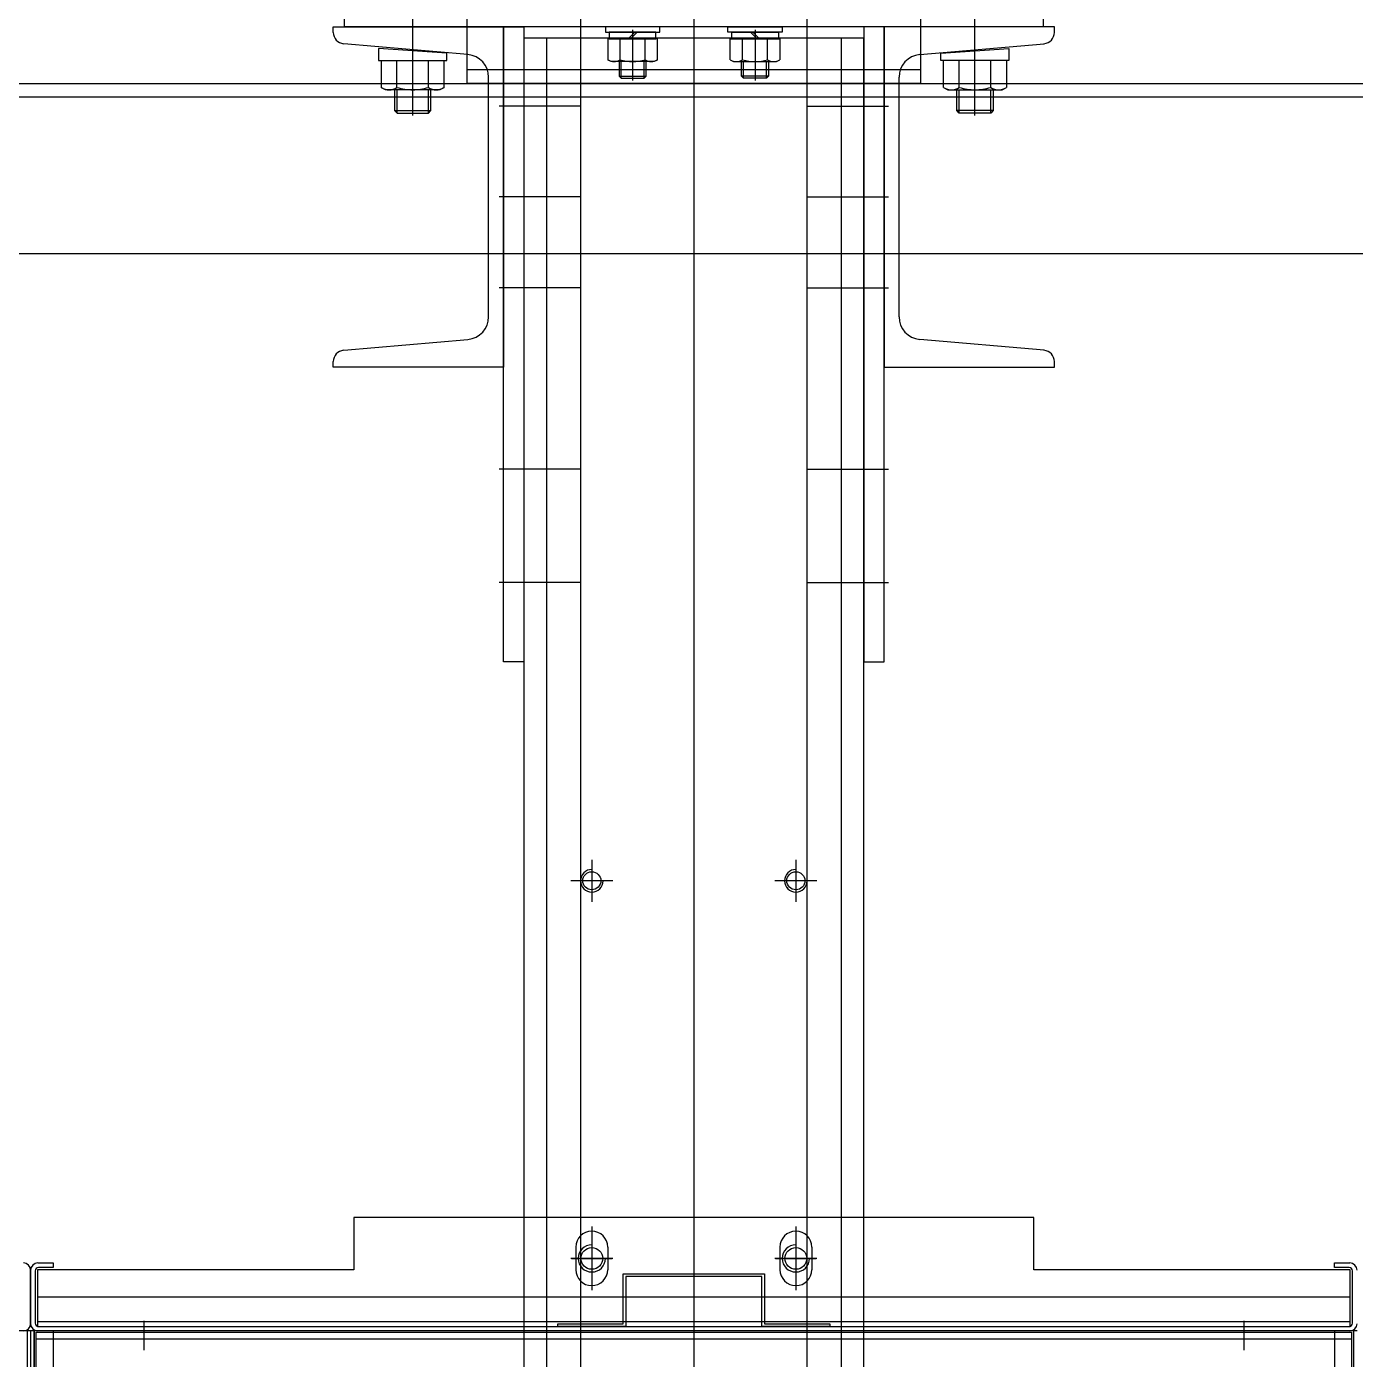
# Model space of a CAD drawing. Header units: millimetres. Extents: x 0 to 356400, y 0 to 68257.
# Drawn here: x 335245 to 335831, y 33001 to 33589 of the extents above; entities that cross this region are included whole.
import ezdxf

# ---------------------------------------------------------------- set-up
doc = ezdxf.new("R2010")
doc.units = ezdxf.units.MM
doc.header["$LTSCALE"] = 75
doc.layers.add('8', color=8, linetype='Continuous')
doc.styles.get("Standard").update_dxf_attribs({"font": 'arial.ttf'})

# ---------------------------------------------------------------- blocks, each defined once
blk = doc.blocks.new('G$CFADF2E56')
at = {"layer": '8'}
for p, q in [((1167.83, 24550, 0), (1167.83, 650, 0)), ((1117.83, 20450, 0), (1117.83, 0, 0)), ((1217.83, 0, 0), (1217.83, 20450, 0)), ((1067.83, 3775), (1067.83, 3850)), ((1267.83, 3850), (1267.83, 3775)), ((1043.83, 3761, 0), (1043.83, 3834.62, 0)), ((1291.83, 3761, 0), (1291.83, 3834.62, 0)), ((1013.83, 3800, 0), (1013.83, 3812, 0)), ((1321.83, 3812, 0), (1321.83, 3800, 0)), ((1008.83, 3797.58, 0), (1008.83, 3800, 0)), ((1008.83, 3800, 0), (1083.83, 3800, 0)), ((1321.83, 3800, 0), (1013.83, 3800, 0)), ((1083.83, 3800, 0), (1083.83, 3650, 0)), ((1083.83, 3800, 0), (1092.83, 3800, 0)), ((1083.83, 3520, 0), (1083.83, 3800, 0)), ((1092.83, 3800, 0), (1092.83, 3520, 0)), ((1152.83, 3800, 0), (1128.83, 3800, 0)), ((1128.83, 3800, 0), (1128.83, 3797.7, 0)), ((1152.83, 3800, 0), (1128.83, 3800, 0)), ((1128.83, 3800, 0), (1128.83, 3797.7, 0)), ((1128.83, 3797.7, 0), (1152.83, 3797.7, 0)), ((1128.83, 3797.7, 0), (1152.83, 3797.7, 0)), ((1151.13, 3797.7, 0), (1130.53, 3797.7, 0)), ((1130.53, 3797.7, 0), (1130.53, 3794.7, 0)), ((1130.53, 3797.7, 0), (1130.53, 3794.7, 0)), ((1151.13, 3797.7, 0), (1130.53, 3797.7, 0)), ((1138.83, 3794.7, 0), (1141.83, 3797.7, 0)), ((1138.83, 3794.7, 0), (1141.83, 3797.7, 0)), ((1139.83, 3794.7, 0), (1142.83, 3797.7, 0)), ((1139.83, 3794.7, 0), (1142.83, 3797.7, 0)), ((1140.83, 3798.7, 0), (1140.83, 3793.7, 0)), ((1140.83, 3798.7, 0), (1140.83, 3793.7, 0)), ((1151.13, 3794.7, 0), (1151.13, 3797.7, 0)), ((1151.13, 3794.7, 0), (1151.13, 3797.7, 0)), ((1152.83, 3797.7, 0), (1152.83, 3800, 0)), ((1152.83, 3797.7, 0), (1152.83, 3800, 0)), ((1167.83, 3800, 0), (1167.83, 675, 0)), ((1182.83, 3800, 0), (1206.83, 3800, 0)), ((1182.83, 3797.7, 0), (1182.83, 3800, 0)), ((1182.83, 3800, 0), (1206.83, 3800, 0)), ((1182.83, 3797.7, 0), (1182.83, 3800, 0)), ((1206.83, 3797.7, 0), (1182.83, 3797.7, 0)), ((1206.83, 3797.7, 0), (1182.83, 3797.7, 0)), ((1184.53, 3794.7, 0), (1184.53, 3797.7, 0)), ((1184.53, 3797.7, 0), (1205.13, 3797.7, 0)), ((1184.53, 3797.7, 0), (1205.13, 3797.7, 0)), ((1184.53, 3794.7, 0), (1184.53, 3797.7, 0)), ((1195.83, 3794.7, 0), (1192.83, 3797.7, 0)), ((1195.83, 3794.7, 0), (1192.83, 3797.7, 0)), ((1196.83, 3794.7, 0), (1193.83, 3797.7, 0)), ((1196.83, 3794.7, 0), (1193.83, 3797.7, 0)), ((1194.83, 3798.7, 0), (1194.83, 3793.7, 0)), ((1194.83, 3798.7, 0), (1194.83, 3793.7, 0)), ((1205.13, 3797.7, 0), (1205.13, 3794.7, 0)), ((1205.13, 3797.7, 0), (1205.13, 3794.7, 0)), ((1206.83, 3800, 0), (1206.83, 3797.7, 0)), ((1206.83, 3800, 0), (1206.83, 3797.7, 0)), ((1242.83, 3800, 0), (1242.83, 3520, 0)), ((1251.83, 3800, 0), (1242.83, 3800, 0)), ((1251.83, 3800, 0), (1251.83, 3650, 0)), ((1326.83, 3800, 0), (1251.83, 3800, 0)), ((1251.83, 3520, 0), (1251.83, 3800, 0)), ((1326.83, 3797.58, 0), (1326.83, 3800, 0)), ((1068.21, 3787.8, 0), (1013.4, 3792.6, 0)), ((1058.83, 3788.45, 0), (1028.83, 3790.46, 0)), ((1028.83, 3790.46, 0), (1028.83, 3785.25, 0)), ((1242.83, 3795, 0), (1092.83, 3795, 0)), ((1092.83, 3795, 0), (1092.83, 680, 0)), ((1102.83, 3795, 0), (1102.83, 680, 0)), ((1151.8, 3794.7, 0), (1129.86, 3794.7, 0)), ((1129.86, 3794.7, 0), (1129.86, 3785.55, 0)), ((1129.86, 3794.7, 0), (1129.86, 3785.55, 0)), ((1151.8, 3794.7, 0), (1129.86, 3794.7, 0)), ((1130.53, 3794.7, 0), (1151.13, 3794.7, 0)), ((1130.53, 3794.7, 0), (1151.13, 3794.7, 0)), ((1135.35, 3785.55, 0), (1135.35, 3794.7, 0)), ((1135.35, 3785.55, 0), (1135.35, 3794.7, 0)), ((1140.83, 3795.7, 0), (1140.83, 3783.7, 0)), ((1140.83, 3795.7, 0), (1140.83, 3783.7, 0)), ((1146.32, 3785.55, 0), (1146.32, 3794.7, 0)), ((1146.32, 3785.55, 0), (1146.32, 3794.7, 0)), ((1151.8, 3785.55, 0), (1151.8, 3794.7, 0)), ((1151.8, 3785.55, 0), (1151.8, 3794.7, 0)), ((1183.86, 3794.7, 0), (1205.8, 3794.7, 0)), ((1183.86, 3794.7, 0), (1205.8, 3794.7, 0)), ((1183.86, 3785.55, 0), (1183.86, 3794.7, 0)), ((1183.86, 3785.55, 0), (1183.86, 3794.7, 0)), ((1205.13, 3794.7, 0), (1184.53, 3794.7, 0)), ((1205.13, 3794.7, 0), (1184.53, 3794.7, 0)), ((1189.35, 3785.55, 0), (1189.35, 3794.7, 0)), ((1189.35, 3785.55, 0), (1189.35, 3794.7, 0)), ((1194.83, 3795.7, 0), (1194.83, 3783.7, 0)), ((1194.83, 3795.7, 0), (1194.83, 3783.7, 0)), ((1200.32, 3785.55, 0), (1200.32, 3794.7, 0)), ((1200.32, 3785.55, 0), (1200.32, 3794.7, 0)), ((1205.8, 3794.7, 0), (1205.8, 3785.55, 0)), ((1205.8, 3794.7, 0), (1205.8, 3785.55, 0)), ((1232.83, 3795, 0), (1232.83, 680, 0)), ((1242.83, 680, 0), (1242.83, 3795, 0)), ((1267.46, 3787.8, 0), (1322.27, 3792.6, 0)), ((1276.83, 3788.45, 0), (1306.83, 3790.46, 0)), ((1306.83, 3790.46, 0), (1306.83, 3785.25, 0)), ((1028.83, 3785.25, 0), (1058.83, 3785.25, 0)), ((1029.98, 3785.25, 0), (1029.98, 3773.32, 0)), ((1036.91, 3773.32, 0), (1036.91, 3785.25, 0)), ((1050.76, 3773.32, 0), (1050.76, 3785.25, 0)), ((1057.69, 3773.32, 0), (1057.69, 3785.25, 0)), ((1058.83, 3785.25, 0), (1058.83, 3788.45, 0)), ((1131.33, 3784.7, 0), (1129.86, 3785.55, 0)), ((1131.33, 3784.7, 0), (1129.86, 3785.55, 0)), ((1150.33, 3784.7, 0), (1131.33, 3784.7, 0)), ((1150.33, 3784.7, 0), (1131.33, 3784.7, 0)), ((1134.83, 3784.7, 0), (1134.83, 3778.34, 0)), ((1134.83, 3784.7, 0), (1134.83, 3778.34, 0)), ((1135.78, 3777.4, 0), (1135.78, 3784.7, 0)), ((1135.78, 3777.4, 0), (1135.78, 3784.7, 0)), ((1140.83, 3784.7, 0), (1140.83, 3776.4, 0)), ((1140.83, 3784.7, 0), (1140.83, 3776.4, 0)), ((1145.89, 3777.4, 0), (1145.89, 3784.7, 0)), ((1145.89, 3777.4, 0), (1145.89, 3784.7, 0)), ((1146.83, 3778.34, 0), (1146.83, 3784.7, 0)), ((1146.83, 3778.34, 0), (1146.83, 3784.7, 0)), ((1151.8, 3785.55, 0), (1150.33, 3784.7, 0)), ((1151.8, 3785.55, 0), (1150.33, 3784.7, 0)), ((1183.86, 3785.55, 0), (1185.33, 3784.7, 0)), ((1183.86, 3785.55, 0), (1185.33, 3784.7, 0)), ((1185.33, 3784.7, 0), (1204.33, 3784.7, 0)), ((1185.33, 3784.7, 0), (1204.33, 3784.7, 0)), ((1188.83, 3778.34, 0), (1188.83, 3784.7, 0)), ((1188.83, 3778.34, 0), (1188.83, 3784.7, 0)), ((1189.78, 3777.4, 0), (1189.78, 3784.7, 0)), ((1189.78, 3777.4, 0), (1189.78, 3784.7, 0)), ((1194.83, 3784.7, 0), (1194.83, 3776.4, 0)), ((1194.83, 3784.7, 0), (1194.83, 3776.4, 0)), ((1199.89, 3777.4, 0), (1199.89, 3784.7, 0)), ((1199.89, 3777.4, 0), (1199.89, 3784.7, 0)), ((1200.83, 3784.7, 0), (1200.83, 3778.34, 0)), ((1200.83, 3784.7, 0), (1200.83, 3778.34, 0)), ((1204.33, 3784.7, 0), (1205.8, 3785.55, 0)), ((1204.33, 3784.7, 0), (1205.8, 3785.55, 0)), ((1276.83, 3785.25, 0), (1276.83, 3788.45, 0)), ((1306.83, 3785.25, 0), (1276.83, 3785.25, 0)), ((1277.98, 3773.32, 0), (1277.98, 3785.25, 0)), ((1284.91, 3773.32, 0), (1284.91, 3785.25, 0)), ((1298.76, 3773.32, 0), (1298.76, 3785.25, 0)), ((1305.69, 3785.25, 0), (1305.69, 3773.32, 0)), ((1267.83, 3781), (1067.83, 3781)), ((507.83, 3775), (1827.83, 3775)), ((1031.83, 3772.25, 0), (1029.98, 3773.32, 0)), ((1057.69, 3773.32, 0), (1055.83, 3772.25, 0)), ((1267.83, 3775), (1067.83, 3775)), ((1077.33, 3672.16, 0), (1077.33, 3777.84, 0)), ((1134.83, 3778.34, 0), (1146.83, 3778.34, 0)), ((1134.83, 3778.34, 0), (1135.78, 3777.4, 0)), ((1134.83, 3778.34, 0), (1146.83, 3778.34, 0)), ((1134.83, 3778.34, 0), (1135.78, 3777.4, 0)), ((1135.78, 3777.4, 0), (1145.89, 3777.4, 0)), ((1135.78, 3777.4, 0), (1145.89, 3777.4, 0)), ((1145.89, 3777.4, 0), (1146.83, 3778.34, 0)), ((1145.89, 3777.4, 0), (1146.83, 3778.34, 0)), ((1189.78, 3777.4, 0), (1188.83, 3778.34, 0)), ((1189.78, 3777.4, 0), (1188.83, 3778.34, 0)), ((1200.83, 3778.34, 0), (1188.83, 3778.34, 0)), ((1200.83, 3778.34, 0), (1188.83, 3778.34, 0)), ((1199.89, 3777.4, 0), (1189.78, 3777.4, 0)), ((1199.89, 3777.4, 0), (1189.78, 3777.4, 0)), ((1200.83, 3778.34, 0), (1199.89, 3777.4, 0)), ((1200.83, 3778.34, 0), (1199.89, 3777.4, 0)), ((1258.33, 3672.16, 0), (1258.33, 3777.84, 0)), ((1277.98, 3773.32, 0), (1279.83, 3772.25, 0)), ((1303.83, 3772.25, 0), (1305.69, 3773.32, 0)), ((1827.83, 3769), (507.83, 3769)), ((1055.83, 3772.25, 0), (1031.83, 3772.25, 0)), ((1035.83, 3772.25, 0), (1035.83, 3763.08, 0)), ((1036.92, 3762, 0), (1036.92, 3772.25, 0)), ((1050.75, 3762, 0), (1050.75, 3772.25, 0)), ((1051.83, 3763.08, 0), (1051.83, 3772.25, 0)), ((1279.83, 3772.25, 0), (1303.83, 3772.25, 0)), ((1283.83, 3763.08, 0), (1283.83, 3772.25, 0)), ((1284.92, 3762, 0), (1284.92, 3772.25, 0)), ((1298.75, 3762, 0), (1298.75, 3772.25, 0)), ((1299.83, 3772.25, 0), (1299.83, 3763.08, 0)), ((1035.83, 3763.08, 0), (1051.83, 3763.08, 0)), ((1035.83, 3763.08, 0), (1036.92, 3762, 0)), ((1036.92, 3762, 0), (1050.75, 3762, 0)), ((1050.75, 3762, 0), (1051.83, 3763.08, 0)), ((1117.84, 3765, 0), (1081.97, 3765, 0)), ((1217.83, 3765, 0), (1253.69, 3765, 0)), ((1299.83, 3763.08, 0), (1283.83, 3763.08, 0)), ((1284.92, 3762, 0), (1283.83, 3763.08, 0)), ((1298.75, 3762, 0), (1284.92, 3762, 0)), ((1299.83, 3763.08, 0), (1298.75, 3762, 0)), ((1117.84, 3725, 0), (1081.97, 3725, 0)), ((1217.83, 3725, 0), (1253.69, 3725, 0)), ((1827.83, 3700), (507.83, 3700)), ((1117.84, 3685, 0), (1081.97, 3685, 0)), ((1217.83, 3685, 0), (1253.69, 3685, 0)), ((1013.4, 3657.4, 0), (1068.21, 3662.2, 0)), ((1322.27, 3657.4, 0), (1267.46, 3662.2, 0)), ((1008.83, 3650, 0), (1008.83, 3652.42, 0)), ((1083.83, 3650, 0), (1008.83, 3650, 0)), ((1251.83, 3650, 0), (1326.83, 3650, 0)), ((1326.83, 3650, 0), (1326.83, 3652.42, 0)), ((1117.84, 3605, 0), (1081.97, 3605, 0)), ((1217.83, 3605, 0), (1253.69, 3605, 0)), ((1117.84, 3555, 0), (1081.97, 3555, 0)), ((1217.83, 3555, 0), (1253.69, 3555, 0)), ((1092.83, 3520, 0), (1083.83, 3520, 0)), ((1242.83, 3520, 0), (1251.83, 3520, 0)), ((1122.83, 3432.76, 0), (1122.83, 3414.24, 0)), ((1212.83, 3432.76, 0), (1212.83, 3414.24, 0)), ((1132.1, 3423.5, 0), (1113.57, 3423.5, 0)), ((1222.1, 3423.5, 0), (1203.57, 3423.5, 0)), ((1317.83, 3275, 0), (1017.83, 3275, 0)), ((1317.83, 3275, 0), (1017.83, 3275, 0)), ((1017.83, 3275, 0), (1017.83, 3252, 0)), ((1317.83, 3252, 0), (1317.83, 3275, 0)), ((1122.83, 3271, 0), (1122.83, 3243, 0)), ((1212.83, 3271, 0), (1212.83, 3243, 0)), ((1115.83, 3262, 0), (1115.83, 3252, 0)), ((1122.83, 3266.26, 0), (1122.83, 3247.74, 0)), ((1129.83, 3262, 0), (1129.83, 3252, 0)), ((1205.83, 3262, 0), (1205.83, 3252, 0)), ((1212.83, 3266.26, 0), (1212.83, 3247.74, 0)), ((1219.83, 3262, 0), (1219.83, 3252, 0)), ((1132.1, 3257, 0), (1113.57, 3257, 0)), ((1113.83, 3257, 0), (1131.83, 3257, 0)), ((1167.83, 3255.67, 0), (1167.83, 3227, 0)), ((1222.1, 3257, 0), (1203.57, 3257, 0)), ((1203.83, 3257, 0), (1221.83, 3257, 0)), ((875.33, 3251.8, 0), (875.33, 3228.2, 0)), ((875.33, 3228.2, 0), (875.33, 3251.8, 0)), ((877.33, 3251.5, 0), (877.33, 3228.5, 0)), ((1017.83, 3252, 0), (878.33, 3252, 0)), ((878.33, 3252, 0), (878.33, 3227, 0)), ((878.53, 3255, 0), (885.33, 3255, 0)), ((885.33, 3253, 0), (878.83, 3253, 0)), ((885.33, 3255, 0), (885.33, 3253, 0)), ((1136.63, 3250.2, 0), (1199.03, 3250.2, 0)), ((1136.63, 3228.2, 0), (1136.63, 3250.2, 0)), ((1167.83, 3255, 0), (1167.83, 3230.34, 0)), ((1199.03, 3250.2, 0), (1199.03, 3228.2, 0)), ((1457.33, 3252, 0), (1317.83, 3252, 0)), ((1450.33, 3255, 0), (1457.13, 3255, 0)), ((1450.33, 3253, 0), (1450.33, 3255, 0)), ((1456.83, 3253, 0), (1450.33, 3253, 0)), ((1457.33, 3227, 0), (1457.33, 3252, 0)), ((1458.33, 3228.5, 0), (1458.33, 3251.5, 0)), ((1137.83, 3249, 0), (1137.83, 3227, 0)), ((1197.83, 3249, 0), (1137.83, 3249, 0)), ((1197.83, 3227, 0), (1197.83, 3249, 0)), ((878.33, 3240, 0), (1457.33, 3240, 0)), ((1457.33, 3229, 0), (878.33, 3229, 0)), ((878.33, 3227, 0), (1457.33, 3227, 0)), ((878.83, 3227, 0), (1456.83, 3227, 0)), ((925.33, 3229.5, 0), (925.33, 3216.5, 0)), ((1107.83, 3228.2, 0), (1136.63, 3228.2, 0)), ((1107.83, 3227, 0), (1107.83, 3228.2, 0)), ((1137.83, 3227, 0), (1107.83, 3227, 0)), ((1167.83, 3229.5, 0), (1167.83, 3216.5, 0)), ((1227.83, 3227, 0), (1197.83, 3227, 0)), ((1199.03, 3228.2, 0), (1227.83, 3228.2, 0)), ((1227.83, 3228.2, 0), (1227.83, 3227, 0)), ((1410.33, 3229.5, 0), (1410.33, 3216.5, 0)), ((875.33, 3225, 0), (290.33, 3225, 0)), ((873.83, 3225, 0), (873.83, 925, 0)), ((875.33, 3225, 0), (875.33, 925, 0)), ((1460.33, 3225, 0), (875.33, 3225, 0)), ((875.33, 3225, 0), (875.33, 925, 0)), ((876.83, 3225, 0), (876.83, 925, 0)), ((876.83, 925, 0), (876.83, 3225, 0)), ((877.83, 3194.5, 0), (877.83, 3224.5, 0)), ((877.83, 3224.5, 0), (1457.83, 3224.5, 0)), ((877.83, 3221.5, 0), (1457.83, 3221.5, 0)), ((1457.13, 3225, 0), (878.53, 3225, 0)), ((885.33, 3225, 0), (885.33, 925, 0)), ((1167.83, 3225, 0), (1167.83, 925, 0)), ((1450.33, 3225, 0), (1450.33, 925, 0)), ((1457.83, 3224.5, 0), (1457.83, 3194.5, 0)), ((1458.83, 3225, 0), (1458.83, 925, 0))]:
    blk.add_line(p, q, dxfattribs=at)
for centre, radius in [((1122.83, 3423.5, 0), 4), ((1212.83, 3423.5, 0), 4), ((1122.83, 3257, 0), 4.8), ((1212.83, 3257, 0), 4.8)]:
    blk.add_circle(centre, radius, dxfattribs=at)
for centre, radius, start, end in [((1013.83, 3797.58, 0), 5, 179.99947, 264.99745), ((1321.83, 3797.58, 0), 5, 275.00255, 0.00053), ((1067.33, 3777.84, 0), 10, 359.99947, 84.99745), ((1132.61, 3789.55, 0), 4.85, 235.59101, 304.40899), ((1132.61, 3789.55, 0), 4.85, 235.59101, 304.40899), ((1140.97, 3803.7, 0), 19, 252.8014, 269.59981), ((1140.97, 3803.7, 0), 19, 252.8014, 269.59981), ((1140.7, 3803.7, 0), 19, 270.40019, 287.1986), ((1140.7, 3803.7, 0), 19, 270.40019, 287.1986), ((1149.06, 3789.55, 0), 4.85, 235.59101, 304.40899), ((1149.06, 3789.55, 0), 4.85, 235.59101, 304.40899), ((1186.61, 3789.55, 0), 4.85, 235.59101, 304.40899), ((1186.61, 3789.55, 0), 4.85, 235.59101, 304.40899), ((1194.97, 3803.7, 0), 19, 252.8014, 269.59981), ((1194.97, 3803.7, 0), 19, 252.8014, 269.59981), ((1194.7, 3803.7, 0), 19, 270.40019, 287.1986), ((1194.7, 3803.7, 0), 19, 270.40019, 287.1986), ((1203.06, 3789.55, 0), 4.85, 235.59101, 304.40899), ((1203.06, 3789.55, 0), 4.85, 235.59101, 304.40899), ((1268.33, 3777.84, 0), 10, 95.00255, 180.00053), ((1033.44, 3778.38, 0), 6.13, 235.59101, 304.40899), ((1044, 3796.25, 0), 24, 252.8014, 269.59981), ((1043.67, 3796.25, 0), 24, 270.40019, 287.1986), ((1054.23, 3778.38, 0), 6.13, 235.59101, 304.40899), ((1281.44, 3778.38, 0), 6.13, 235.59101, 304.40899), ((1292, 3796.25, 0), 24, 252.8014, 269.59981), ((1291.67, 3796.25, 0), 24, 270.40019, 287.1986), ((1302.23, 3778.38, 0), 6.13, 235.59101, 304.40899), ((1067.33, 3672.16, 0), 10, 275.00255, 0.00053), ((1268.33, 3672.16, 0), 10, 179.99947, 264.99745), ((1013.83, 3652.42, 0), 5, 95.00255, 180.00053), ((1321.83, 3652.42, 0), 5, 359.99947, 84.99745), ((1122.83, 3423.5, 0), 5, 90, 0), ((1212.83, 3423.5, 0), 5, 90, 0), ((1122.83, 3262, 0), 7, 0, 180), ((1212.83, 3262, 0), 7, 0, 180), ((1122.83, 3257, 0), 6, 90, 0), ((1212.83, 3257, 0), 6, 90, 0), ((872.13, 3251.8, 0), 3.2, 0, 90), ((878.53, 3251.8, 0), 3.2, 90, 180), ((878.83, 3251.5, 0), 1.5, 90, 180), ((1122.83, 3252, 0), 7, 180, 0), ((1212.83, 3252, 0), 7, 180, 0), ((1456.83, 3251.5, 0), 1.5, 0, 90), ((1457.13, 3251.8, 0), 3.2, 0, 90), ((872.13, 3228.2, 0), 3.2, 270, 0), ((878.53, 3228.2, 0), 3.2, 180, 270), ((878.83, 3228.5, 0), 1.5, 180, 270), ((1456.83, 3228.5, 0), 1.5, 270, 0), ((1457.13, 3228.2, 0), 3.2, 270, 0)]:
    blk.add_arc(centre, radius, start, end, dxfattribs=at)
at = {"layer": '8', "text_generation_flag": 4, "flags": 1}
for tag, p, rotation in [('MATERIAL', (1084.5, 20321), 180), ('WEIGHT', (1084.5, 20320), 180), ('ENAME', (1084.5, 20323), 180), ('NAME', (1084.5, 20324), 180), ('SPEC', (1084.5, 20322), 180), ('REMARK', (1084.5, 20317), 180), ('MAKER', (1084.5, 20318), 180), ('USER1', (1084.5, 20316), 180), ('USER2', (1084.5, 20315), 180), ('USER3', (1084.5, 20314), 180), ('PRICE', (1084.5, 20319), 180), ('USER4', (1084.5, 20313), 180), ('USER5', (1084.5, 20312), 180), ('QTY', (1084.5, 20311), 180), ('NAME', (525.5, 20272), 270), ('ENAME', (526.5, 20272), 270), ('SPEC', (527.5, 20272), 270), ('MATERIAL', (528.5, 20272), 270), ('WEIGHT', (529.5, 20272), 270), ('PRICE', (530.5, 20272), 270), ('MAKER', (531.5, 20272), 270), ('REMARK', (532.5, 20272), 270), ('USER1', (533.5, 20272), 270), ('USER2', (534.5, 20272), 270), ('USER3', (535.5, 20272), 270), ('USER4', (536.5, 20272), 270), ('USER5', (537.5, 20272), 270), ('QTY', (538.5, 20272), 270), ('MATERIAL', (504.83, 20246), 180), ('WEIGHT', (504.83, 20245), 180), ('ENAME', (504.83, 20248), 180), ('PRICE', (504.83, 20244), 180), ('NAME', (504.83, 20249), 180), ('SPEC', (504.83, 20247), 180), ('REMARK', (504.83, 20242), 180), ('MAKER', (504.83, 20243), 180), ('USER4', (504.83, 20238), 180), ('USER1', (504.83, 20241), 180), ('USER2', (504.83, 20240), 180), ('USER3', (504.83, 20239), 180), ('USER5', (504.83, 20237), 180), ('QTY', (504.83, 20236), 180), ('MATERIAL', (1084.5, 19421), 180), ('ENAME', (1084.5, 19423), 180), ('NAME', (1084.5, 19424), 180), ('SPEC', (1084.5, 19422), 180), ('REMARK', (1084.5, 19417), 180), ('WEIGHT', (1084.5, 19420), 180), ('MAKER', (1084.5, 19418), 180), ('USER1', (1084.5, 19416), 180), ('USER2', (1084.5, 19415), 180), ('PRICE', (1084.5, 19419), 180), ('USER3', (1084.5, 19414), 180), ('USER4', (1084.5, 19413), 180), ('USER5', (1084.5, 19412), 180), ('QTY', (1084.5, 19411), 180), ('NAME', (525.5, 19372), 270), ('ENAME', (526.5, 19372), 270), ('SPEC', (527.5, 19372), 270), ('MATERIAL', (528.5, 19372), 270), ('WEIGHT', (529.5, 19372), 270), ('PRICE', (530.5, 19372), 270), ('MAKER', (531.5, 19372), 270), ('REMARK', (532.5, 19372), 270), ('USER1', (533.5, 19372), 270), ('USER2', (534.5, 19372), 270), ('USER3', (535.5, 19372), 270), ('USER4', (536.5, 19372), 270), ('USER5', (537.5, 19372), 270), ('QTY', (538.5, 19372), 270), ('MATERIAL', (504.83, 19346), 180), ('WEIGHT', (504.83, 19345), 180), ('ENAME', (504.83, 19348), 180), ('NAME', (504.83, 19349), 180), ('SPEC', (504.83, 19347), 180), ('REMARK', (504.83, 19342), 180), ('MAKER', (504.83, 19343), 180), ('USER1', (504.83, 19341), 180), ('USER2', (504.83, 19340), 180), ('USER3', (504.83, 19339), 180), ('PRICE', (504.83, 19344), 180), ('USER4', (504.83, 19338), 180), ('USER5', (504.83, 19337), 180), ('QTY', (504.83, 19336), 180), ('ENAME', (1084.5, 18523), 180), ('NAME', (1084.5, 18524), 180), ('SPEC', (1084.5, 18522), 180), ('MATERIAL', (1084.5, 18521), 180), ('REMARK', (1084.5, 18517), 180), ('WEIGHT', (1084.5, 18520), 180), ('MAKER', (1084.5, 18518), 180), ('USER1', (1084.5, 18516), 180), ('PRICE', (1084.5, 18519), 180), ('USER2', (1084.5, 18515), 180), ('USER3', (1084.5, 18514), 180), ('USER4', (1084.5, 18513), 180), ('USER5', (1084.5, 18512), 180), ('QTY', (1084.5, 18511), 180), ('NAME', (525.5, 18472), 270), ('ENAME', (526.5, 18472), 270), ('SPEC', (527.5, 18472), 270), ('MATERIAL', (528.5, 18472), 270), ('WEIGHT', (529.5, 18472), 270), ('PRICE', (530.5, 18472), 270), ('MAKER', (531.5, 18472), 270), ('REMARK', (532.5, 18472), 270), ('USER1', (533.5, 18472), 270), ('USER2', (534.5, 18472), 270), ('USER3', (535.5, 18472), 270), ('USER4', (536.5, 18472), 270), ('USER5', (537.5, 18472), 270), ('QTY', (538.5, 18472), 270), ('MATERIAL', (504.83, 18446), 180), ('ENAME', (504.83, 18448), 180), ('NAME', (504.83, 18449), 180), ('SPEC', (504.83, 18447), 180), ('REMARK', (504.83, 18442), 180), ('WEIGHT', (504.83, 18445), 180), ('MAKER', (504.83, 18443), 180), ('USER1', (504.83, 18441), 180), ('USER2', (504.83, 18440), 180), ('PRICE', (504.83, 18444), 180), ('USER4', (504.83, 18438), 180), ('USER5', (504.83, 18437), 180), ('USER3', (504.83, 18439), 180), ('QTY', (504.83, 18436), 180), ('ENAME', (1084.5, 17623), 180), ('NAME', (1084.5, 17624), 180), ('MATERIAL', (1084.5, 17621), 180), ('REMARK', (1084.5, 17617), 180), ('WEIGHT', (1084.5, 17620), 180), ('MAKER', (1084.5, 17618), 180), ('PRICE', (1084.5, 17619), 180), ('SPEC', (1084.5, 17622), 180), ('USER1', (1084.5, 17616), 180), ('USER2', (1084.5, 17615), 180), ('USER3', (1084.5, 17614), 180), ('USER4', (1084.5, 17613), 180), ('USER5', (1084.5, 17612), 180), ('QTY', (1084.5, 17611), 180), ('NAME', (525.5, 17572), 270), ('ENAME', (526.5, 17572), 270), ('SPEC', (527.5, 17572), 270), ('MATERIAL', (528.5, 17572), 270), ('WEIGHT', (529.5, 17572), 270), ('PRICE', (530.5, 17572), 270), ('MAKER', (531.5, 17572), 270), ('REMARK', (532.5, 17572), 270), ('USER1', (533.5, 17572), 270), ('USER2', (534.5, 17572), 270), ('USER3', (535.5, 17572), 270), ('USER4', (536.5, 17572), 270), ('USER5', (537.5, 17572), 270), ('QTY', (538.5, 17572), 270), ('ENAME', (504.83, 17548), 180), ('NAME', (504.83, 17549), 180), ('SPEC', (504.83, 17547), 180), ('MATERIAL', (504.83, 17546), 180), ('REMARK', (504.83, 17542), 180), ('WEIGHT', (504.83, 17545), 180), ('MAKER', (504.83, 17543), 180), ('USER1', (504.83, 17541), 180), ('PRICE', (504.83, 17544), 180), ('USER4', (504.83, 17538), 180), ('USER5', (504.83, 17537), 180), ('USER2', (504.83, 17540), 180), ('USER3', (504.83, 17539), 180), ('QTY', (504.83, 17536), 180), ('NAME', (1084.5, 16724), 180), ('MATERIAL', (1084.5, 16721), 180), ('WEIGHT', (1084.5, 16720), 180), ('ENAME', (1084.5, 16723), 180), ('MAKER', (1084.5, 16718), 180), ('PRICE', (1084.5, 16719), 180), ('SPEC', (1084.5, 16722), 180), ('REMARK', (1084.5, 16717), 180), ('USER1', (1084.5, 16716), 180), ('USER2', (1084.5, 16715), 180), ('USER3', (1084.5, 16714), 180), ('USER4', (1084.5, 16713), 180), ('USER5', (1084.5, 16712), 180), ('QTY', (1084.5, 16711), 180), ('NAME', (525.5, 16672), 270), ('ENAME', (526.5, 16672), 270), ('SPEC', (527.5, 16672), 270), ('MATERIAL', (528.5, 16672), 270), ('WEIGHT', (529.5, 16672), 270), ('PRICE', (530.5, 16672), 270), ('MAKER', (531.5, 16672), 270), ('REMARK', (532.5, 16672), 270), ('USER1', (533.5, 16672), 270), ('USER2', (534.5, 16672), 270), ('USER3', (535.5, 16672), 270), ('USER4', (536.5, 16672), 270), ('USER5', (537.5, 16672), 270), ('QTY', (538.5, 16672), 270), ('ENAME', (504.83, 16648), 180), ('NAME', (504.83, 16649), 180), ('MATERIAL', (504.83, 16646), 180), ('REMARK', (504.83, 16642), 180), ('WEIGHT', (504.83, 16645), 180), ('MAKER', (504.83, 16643), 180), ('PRICE', (504.83, 16644), 180), ('SPEC', (504.83, 16647), 180), ('USER4', (504.83, 16638), 180), ('USER5', (504.83, 16637), 180), ('USER1', (504.83, 16641), 180), ('USER2', (504.83, 16640), 180), ('USER3', (504.83, 16639), 180), ('QTY', (504.83, 16636), 180), ('MATERIAL', (1084.5, 15821), 180), ('WEIGHT', (1084.5, 15820), 180), ('ENAME', (1084.5, 15823), 180), ('PRICE', (1084.5, 15819), 180), ('NAME', (1084.5, 15824), 180), ('SPEC', (1084.5, 15822), 180), ('REMARK', (1084.5, 15817), 180), ('MAKER', (1084.5, 15818), 180), ('USER1', (1084.5, 15816), 180), ('USER2', (1084.5, 15815), 180), ('USER3', (1084.5, 15814), 180), ('USER4', (1084.5, 15813), 180), ('USER5', (1084.5, 15812), 180), ('QTY', (1084.5, 15811), 180), ('NAME', (525.5, 15772), 270), ('ENAME', (526.5, 15772), 270), ('SPEC', (527.5, 15772), 270), ('MATERIAL', (528.5, 15772), 270), ('WEIGHT', (529.5, 15772), 270), ('PRICE', (530.5, 15772), 270), ('MAKER', (531.5, 15772), 270), ('REMARK', (532.5, 15772), 270), ('USER1', (533.5, 15772), 270), ('USER2', (534.5, 15772), 270), ('USER3', (535.5, 15772), 270), ('USER4', (536.5, 15772), 270), ('USER5', (537.5, 15772), 270), ('QTY', (538.5, 15772), 270), ('NAME', (504.83, 15749), 180), ('MATERIAL', (504.83, 15746), 180), ('WEIGHT', (504.83, 15745), 180), ('ENAME', (504.83, 15748), 180), ('MAKER', (504.83, 15743), 180), ('PRICE', (504.83, 15744), 180), ('SPEC', (504.83, 15747), 180), ('REMARK', (504.83, 15742), 180), ('USER4', (504.83, 15738), 180), ('USER5', (504.83, 15737), 180), ('USER1', (504.83, 15741), 180), ('USER2', (504.83, 15740), 180), ('USER3', (504.83, 15739), 180), ('QTY', (504.83, 15736), 180), ('MATERIAL', (1084.5, 14921), 180), ('WEIGHT', (1084.5, 14920), 180), ('ENAME', (1084.5, 14923), 180), ('NAME', (1084.5, 14924), 180), ('SPEC', (1084.5, 14922), 180), ('REMARK', (1084.5, 14917), 180), ('MAKER', (1084.5, 14918), 180), ('USER1', (1084.5, 14916), 180), ('USER2', (1084.5, 14915), 180), ('USER3', (1084.5, 14914), 180), ('PRICE', (1084.5, 14919), 180), ('USER4', (1084.5, 14913), 180), ('USER5', (1084.5, 14912), 180), ('QTY', (1084.5, 14911), 180), ('NAME', (525.5, 14872), 270), ('ENAME', (526.5, 14872), 270), ('SPEC', (527.5, 14872), 270), ('MATERIAL', (528.5, 14872), 270), ('WEIGHT', (529.5, 14872), 270), ('PRICE', (530.5, 14872), 270), ('MAKER', (531.5, 14872), 270), ('REMARK', (532.5, 14872), 270), ('USER1', (533.5, 14872), 270), ('USER2', (534.5, 14872), 270), ('USER3', (535.5, 14872), 270), ('USER4', (536.5, 14872), 270), ('USER5', (537.5, 14872), 270), ('QTY', (538.5, 14872), 270), ('MATERIAL', (504.83, 14846), 180), ('WEIGHT', (504.83, 14845), 180), ('ENAME', (504.83, 14848), 180), ('PRICE', (504.83, 14844), 180), ('NAME', (504.83, 14849), 180), ('SPEC', (504.83, 14847), 180), ('REMARK', (504.83, 14842), 180), ('MAKER', (504.83, 14843), 180), ('USER4', (504.83, 14838), 180), ('USER1', (504.83, 14841), 180), ('USER2', (504.83, 14840), 180), ('USER3', (504.83, 14839), 180), ('USER5', (504.83, 14837), 180), ('QTY', (504.83, 14836), 180), ('MATERIAL', (1084.5, 14021), 180), ('ENAME', (1084.5, 14023), 180), ('NAME', (1084.5, 14024), 180), ('SPEC', (1084.5, 14022), 180), ('REMARK', (1084.5, 14017), 180), ('WEIGHT', (1084.5, 14020), 180), ('MAKER', (1084.5, 14018), 180), ('USER1', (1084.5, 14016), 180), ('USER2', (1084.5, 14015), 180), ('PRICE', (1084.5, 14019), 180), ('USER3', (1084.5, 14014), 180), ('USER4', (1084.5, 14013), 180), ('USER5', (1084.5, 14012), 180), ('QTY', (1084.5, 14011), 180), ('NAME', (525.5, 13972), 270), ('ENAME', (526.5, 13972), 270), ('SPEC', (527.5, 13972), 270), ('MATERIAL', (528.5, 13972), 270), ('WEIGHT', (529.5, 13972), 270), ('PRICE', (530.5, 13972), 270), ('MAKER', (531.5, 13972), 270), ('REMARK', (532.5, 13972), 270), ('USER1', (533.5, 13972), 270), ('USER2', (534.5, 13972), 270), ('USER3', (535.5, 13972), 270), ('USER4', (536.5, 13972), 270), ('USER5', (537.5, 13972), 270), ('QTY', (538.5, 13972), 270), ('MATERIAL', (504.83, 13946), 180), ('WEIGHT', (504.83, 13945), 180), ('ENAME', (504.83, 13948), 180), ('NAME', (504.83, 13949), 180), ('SPEC', (504.83, 13947), 180), ('REMARK', (504.83, 13942), 180), ('MAKER', (504.83, 13943), 180), ('USER1', (504.83, 13941), 180), ('USER2', (504.83, 13940), 180), ('USER3', (504.83, 13939), 180), ('PRICE', (504.83, 13944), 180), ('USER4', (504.83, 13938), 180), ('USER5', (504.83, 13937), 180), ('QTY', (504.83, 13936), 180), ('ENAME', (1084.5, 12323), 180), ('NAME', (1084.5, 12324), 180), ('MATERIAL', (1084.5, 12321), 180), ('REMARK', (1084.5, 12317), 180), ('WEIGHT', (1084.5, 12320), 180), ('MAKER', (1084.5, 12318), 180), ('PRICE', (1084.5, 12319), 180), ('SPEC', (1084.5, 12322), 180), ('USER1', (1084.5, 12316), 180), ('USER2', (1084.5, 12315), 180), ('USER3', (1084.5, 12314), 180), ('USER4', (1084.5, 12313), 180), ('USER5', (1084.5, 12312), 180), ('QTY', (1084.5, 12311), 180), ('NAME', (525.5, 12272), 270), ('ENAME', (526.5, 12272), 270), ('SPEC', (527.5, 12272), 270), ('MATERIAL', (528.5, 12272), 270), ('WEIGHT', (529.5, 12272), 270), ('PRICE', (530.5, 12272), 270), ('MAKER', (531.5, 12272), 270), ('REMARK', (532.5, 12272), 270), ('USER1', (533.5, 12272), 270), ('USER2', (534.5, 12272), 270), ('USER3', (535.5, 12272), 270), ('USER4', (536.5, 12272), 270), ('USER5', (537.5, 12272), 270), ('QTY', (538.5, 12272), 270), ('MATERIAL', (504.83, 12246), 180), ('ENAME', (504.83, 12248), 180), ('NAME', (504.83, 12249), 180), ('SPEC', (504.83, 12247), 180), ('REMARK', (504.83, 12242), 180), ('WEIGHT', (504.83, 12245), 180), ('MAKER', (504.83, 12243), 180), ('USER1', (504.83, 12241), 180), ('USER2', (504.83, 12240), 180), ('PRICE', (504.83, 12244), 180), ('USER4', (504.83, 12238), 180), ('USER5', (504.83, 12237), 180), ('USER3', (504.83, 12239), 180), ('QTY', (504.83, 12236), 180), ('MATERIAL', (1084.5, 10621), 180), ('WEIGHT', (1084.5, 10620), 180), ('ENAME', (1084.5, 10623), 180), ('PRICE', (1084.5, 10619), 180), ('NAME', (1084.5, 10624), 180), ('SPEC', (1084.5, 10622), 180), ('REMARK', (1084.5, 10617), 180), ('MAKER', (1084.5, 10618), 180), ('USER1', (1084.5, 10616), 180), ('USER2', (1084.5, 10615), 180), ('USER3', (1084.5, 10614), 180), ('USER4', (1084.5, 10613), 180), ('USER5', (1084.5, 10612), 180), ('QTY', (1084.5, 10611), 180), ('NAME', (525.5, 10572), 270), ('ENAME', (526.5, 10572), 270), ('SPEC', (527.5, 10572), 270), ('MATERIAL', (528.5, 10572), 270), ('WEIGHT', (529.5, 10572), 270), ('PRICE', (530.5, 10572), 270), ('MAKER', (531.5, 10572), 270), ('REMARK', (532.5, 10572), 270), ('USER1', (533.5, 10572), 270), ('USER2', (534.5, 10572), 270), ('USER3', (535.5, 10572), 270), ('USER4', (536.5, 10572), 270), ('USER5', (537.5, 10572), 270), ('QTY', (538.5, 10572), 270), ('ENAME', (504.83, 10548), 180), ('NAME', (504.83, 10549), 180), ('MATERIAL', (504.83, 10546), 180), ('REMARK', (504.83, 10542), 180), ('WEIGHT', (504.83, 10545), 180), ('MAKER', (504.83, 10543), 180), ('PRICE', (504.83, 10544), 180), ('SPEC', (504.83, 10547), 180), ('USER4', (504.83, 10538), 180), ('USER5', (504.83, 10537), 180), ('USER1', (504.83, 10541), 180), ('USER2', (504.83, 10540), 180), ('USER3', (504.83, 10539), 180), ('QTY', (504.83, 10536), 180), ('MATERIAL', (1084.5, 8921), 180), ('WEIGHT', (1084.5, 8920), 180), ('ENAME', (1084.5, 8923), 180), ('NAME', (1084.5, 8924), 180), ('SPEC', (1084.5, 8922), 180), ('REMARK', (1084.5, 8917), 180), ('MAKER', (1084.5, 8918), 180), ('USER1', (1084.5, 8916), 180), ('USER2', (1084.5, 8915), 180), ('PRICE', (1084.5, 8919), 180), ('USER3', (1084.5, 8914), 180), ('USER4', (1084.5, 8913), 180), ('USER5', (1084.5, 8912), 180), ('QTY', (1084.5, 8911), 180), ('NAME', (525.5, 8872), 270), ('ENAME', (526.5, 8872), 270), ('SPEC', (527.5, 8872), 270), ('MATERIAL', (528.5, 8872), 270), ('WEIGHT', (529.5, 8872), 270), ('PRICE', (530.5, 8872), 270), ('MAKER', (531.5, 8872), 270), ('REMARK', (532.5, 8872), 270), ('USER1', (533.5, 8872), 270), ('USER2', (534.5, 8872), 270), ('USER3', (535.5, 8872), 270), ('USER4', (536.5, 8872), 270), ('USER5', (537.5, 8872), 270), ('QTY', (538.5, 8872), 270), ('MATERIAL', (504.83, 8846), 180), ('WEIGHT', (504.83, 8845), 180), ('ENAME', (504.83, 8848), 180), ('PRICE', (504.83, 8844), 180), ('NAME', (504.83, 8849), 180), ('SPEC', (504.83, 8847), 180), ('REMARK', (504.83, 8842), 180), ('MAKER', (504.83, 8843), 180), ('USER4', (504.83, 8838), 180), ('USER1', (504.83, 8841), 180), ('USER2', (504.83, 8840), 180), ('USER3', (504.83, 8839), 180), ('USER5', (504.83, 8837), 180), ('QTY', (504.83, 8836), 180), ('ENAME', (1084.5, 7223), 180), ('NAME', (1084.5, 7224), 180), ('SPEC', (1084.5, 7222), 180), ('MATERIAL', (1084.5, 7221), 180), ('REMARK', (1084.5, 7217), 180), ('WEIGHT', (1084.5, 7220), 180), ('MAKER', (1084.5, 7218), 180), ('USER1', (1084.5, 7216), 180), ('PRICE', (1084.5, 7219), 180), ('USER2', (1084.5, 7215), 180), ('USER3', (1084.5, 7214), 180), ('USER4', (1084.5, 7213), 180), ('USER5', (1084.5, 7212), 180), ('QTY', (1084.5, 7211), 180), ('NAME', (525.5, 7172), 270), ('ENAME', (526.5, 7172), 270), ('SPEC', (527.5, 7172), 270), ('MATERIAL', (528.5, 7172), 270), ('WEIGHT', (529.5, 7172), 270), ('PRICE', (530.5, 7172), 270), ('MAKER', (531.5, 7172), 270), ('REMARK', (532.5, 7172), 270), ('USER1', (533.5, 7172), 270), ('USER2', (534.5, 7172), 270), ('USER3', (535.5, 7172), 270), ('USER4', (536.5, 7172), 270), ('USER5', (537.5, 7172), 270), ('QTY', (538.5, 7172), 270), ('MATERIAL', (504.83, 7146), 180), ('ENAME', (504.83, 7148), 180), ('NAME', (504.83, 7149), 180), ('SPEC', (504.83, 7147), 180), ('REMARK', (504.83, 7142), 180), ('WEIGHT', (504.83, 7145), 180), ('MAKER', (504.83, 7143), 180), ('USER1', (504.83, 7141), 180), ('USER2', (504.83, 7140), 180), ('PRICE', (504.83, 7144), 180), ('USER4', (504.83, 7138), 180), ('USER5', (504.83, 7137), 180), ('USER3', (504.83, 7139), 180), ('QTY', (504.83, 7136), 180), ('NAME', (1084.5, 5524), 180), ('MATERIAL', (1084.5, 5521), 180), ('WEIGHT', (1084.5, 5520), 180), ('ENAME', (1084.5, 5523), 180), ('MAKER', (1084.5, 5518), 180), ('PRICE', (1084.5, 5519), 180), ('SPEC', (1084.5, 5522), 180), ('REMARK', (1084.5, 5517), 180), ('USER1', (1084.5, 5516), 180), ('USER2', (1084.5, 5515), 180), ('USER3', (1084.5, 5514), 180), ('USER4', (1084.5, 5513), 180), ('USER5', (1084.5, 5512), 180), ('QTY', (1084.5, 5511), 180), ('NAME', (525.5, 5472), 270), ('ENAME', (526.5, 5472), 270), ('SPEC', (527.5, 5472), 270), ('MATERIAL', (528.5, 5472), 270), ('WEIGHT', (529.5, 5472), 270), ('PRICE', (530.5, 5472), 270), ('MAKER', (531.5, 5472), 270), ('REMARK', (532.5, 5472), 270), ('USER1', (533.5, 5472), 270), ('USER2', (534.5, 5472), 270), ('USER3', (535.5, 5472), 270), ('USER4', (536.5, 5472), 270), ('USER5', (537.5, 5472), 270), ('QTY', (538.5, 5472), 270), ('ENAME', (504.83, 5448), 180), ('NAME', (504.83, 5449), 180), ('MATERIAL', (504.83, 5446), 180), ('REMARK', (504.83, 5442), 180), ('WEIGHT', (504.83, 5445), 180), ('MAKER', (504.83, 5443), 180), ('PRICE', (504.83, 5444), 180), ('SPEC', (504.83, 5447), 180), ('USER4', (504.83, 5438), 180), ('USER5', (504.83, 5437), 180), ('USER1', (504.83, 5441), 180), ('USER2', (504.83, 5440), 180), ('USER3', (504.83, 5439), 180), ('QTY', (504.83, 5436), 180), ('MATERIAL', (1084.5, 3821), 180), ('WEIGHT', (1084.5, 3820), 180), ('ENAME', (1084.5, 3823), 180), ('NAME', (1084.5, 3824), 180), ('SPEC', (1084.5, 3822), 180), ('REMARK', (1084.5, 3817), 180), ('MAKER', (1084.5, 3818), 180), ('USER1', (1084.5, 3816), 180), ('USER2', (1084.5, 3815), 180), ('USER3', (1084.5, 3814), 180), ('PRICE', (1084.5, 3819), 180), ('USER4', (1084.5, 3813), 180), ('USER5', (1084.5, 3812), 180), ('QTY', (1084.5, 3811), 180), ('NAME', (525.5, 3772), 270), ('ENAME', (526.5, 3772), 270), ('SPEC', (527.5, 3772), 270), ('MATERIAL', (528.5, 3772), 270), ('WEIGHT', (529.5, 3772), 270), ('PRICE', (530.5, 3772), 270), ('MAKER', (531.5, 3772), 270), ('REMARK', (532.5, 3772), 270), ('USER1', (533.5, 3772), 270), ('USER2', (534.5, 3772), 270), ('USER3', (535.5, 3772), 270), ('USER4', (536.5, 3772), 270), ('USER5', (537.5, 3772), 270), ('QTY', (538.5, 3772), 270), ('NAME', (504.83, 3749), 180), ('MATERIAL', (504.83, 3746), 180), ('WEIGHT', (504.83, 3745), 180), ('ENAME', (504.83, 3748), 180), ('MAKER', (504.83, 3743), 180), ('PRICE', (504.83, 3744), 180), ('SPEC', (504.83, 3747), 180), ('REMARK', (504.83, 3742), 180), ('USER4', (504.83, 3738), 180), ('USER1', (504.83, 3741), 180), ('USER2', (504.83, 3740), 180), ('USER3', (504.83, 3739), 180), ('USER5', (504.83, 3737), 180), ('QTY', (504.83, 3736), 180), ('ENAME', (1084.5, 2123), 180), ('NAME', (1084.5, 2124), 180), ('SPEC', (1084.5, 2122), 180), ('MATERIAL', (1084.5, 2121), 180), ('REMARK', (1084.5, 2117), 180), ('WEIGHT', (1084.5, 2120), 180), ('MAKER', (1084.5, 2118), 180), ('USER1', (1084.5, 2116), 180), ('PRICE', (1084.5, 2119), 180), ('USER2', (1084.5, 2115), 180), ('USER3', (1084.5, 2114), 180), ('USER4', (1084.5, 2113), 180), ('USER5', (1084.5, 2112), 180), ('QTY', (1084.5, 2111), 180), ('NAME', (525.5, 2072), 270), ('ENAME', (526.5, 2072), 270), ('SPEC', (527.5, 2072), 270), ('MATERIAL', (528.5, 2072), 270), ('WEIGHT', (529.5, 2072), 270), ('PRICE', (530.5, 2072), 270), ('MAKER', (531.5, 2072), 270), ('REMARK', (532.5, 2072), 270), ('USER1', (533.5, 2072), 270), ('USER2', (534.5, 2072), 270), ('USER3', (535.5, 2072), 270), ('USER4', (536.5, 2072), 270), ('USER5', (537.5, 2072), 270), ('QTY', (538.5, 2072), 270), ('MATERIAL', (504.83, 2046), 180), ('WEIGHT', (504.83, 2045), 180), ('ENAME', (504.83, 2048), 180), ('NAME', (504.83, 2049), 180), ('SPEC', (504.83, 2047), 180), ('REMARK', (504.83, 2042), 180), ('MAKER', (504.83, 2043), 180), ('USER1', (504.83, 2041), 180), ('USER2', (504.83, 2040), 180), ('USER3', (504.83, 2039), 180), ('PRICE', (504.83, 2044), 180), ('USER4', (504.83, 2038), 180), ('USER5', (504.83, 2037), 180), ('QTY', (504.83, 2036), 180), ('ENAME', (1084.5, 423), 180), ('NAME', (1084.5, 424), 180), ('MATERIAL', (1084.5, 421), 180), ('REMARK', (1084.5, 417), 180), ('WEIGHT', (1084.5, 420), 180), ('MAKER', (1084.5, 418), 180), ('PRICE', (1084.5, 419), 180), ('SPEC', (1084.5, 422), 180), ('USER1', (1084.5, 416), 180), ('USER2', (1084.5, 415), 180), ('USER3', (1084.5, 414), 180), ('USER4', (1084.5, 413), 180), ('USER5', (1084.5, 412), 180), ('QTY', (1084.5, 411), 180), ('NAME', (525.5, 372), 270), ('ENAME', (526.5, 372), 270), ('SPEC', (527.5, 372), 270), ('MATERIAL', (528.5, 372), 270), ('WEIGHT', (529.5, 372), 270), ('PRICE', (530.5, 372), 270), ('MAKER', (531.5, 372), 270), ('REMARK', (532.5, 372), 270), ('USER1', (533.5, 372), 270), ('USER2', (534.5, 372), 270), ('USER3', (535.5, 372), 270), ('USER4', (536.5, 372), 270), ('USER5', (537.5, 372), 270), ('QTY', (538.5, 372), 270), ('ENAME', (504.83, 348), 180), ('NAME', (504.83, 349), 180), ('SPEC', (504.83, 347), 180), ('MATERIAL', (504.83, 346), 180), ('REMARK', (504.83, 342), 180), ('WEIGHT', (504.83, 345), 180), ('MAKER', (504.83, 343), 180), ('USER1', (504.83, 341), 180), ('PRICE', (504.83, 344), 180), ('USER4', (504.83, 338), 180), ('USER5', (504.83, 337), 180), ('USER2', (504.83, 340), 180), ('USER3', (504.83, 339), 180), ('QTY', (504.83, 336), 180)]:
    blk.add_attdef(tag, p, '', height=0.25, rotation=rotation, dxfattribs=at)
at = {"layer": '8', "flags": 1}
for tag, p in [('WEIGHT', (1830.83, 20245)), ('SPEC', (1830.83, 20247)), ('NAME', (1830.83, 20249)), ('ENAME', (1830.83, 20248)), ('MATERIAL', (1830.83, 20246)), ('PRICE', (1830.83, 20244)), ('MAKER', (1830.83, 20243)), ('REMARK', (1830.83, 20242)), ('USER1', (1830.83, 20241)), ('USER2', (1830.83, 20240)), ('USER3', (1830.83, 20239)), ('USER4', (1830.83, 20238)), ('QTY', (1830.83, 20236)), ('USER5', (1830.83, 20237)), ('WEIGHT', (1830.83, 19345)), ('SPEC', (1830.83, 19347)), ('NAME', (1830.83, 19349)), ('ENAME', (1830.83, 19348)), ('MATERIAL', (1830.83, 19346)), ('PRICE', (1830.83, 19344)), ('MAKER', (1830.83, 19343)), ('REMARK', (1830.83, 19342)), ('USER1', (1830.83, 19341)), ('USER2', (1830.83, 19340)), ('USER3', (1830.83, 19339)), ('QTY', (1830.83, 19336)), ('USER4', (1830.83, 19338)), ('USER5', (1830.83, 19337)), ('SPEC', (1830.83, 18447)), ('NAME', (1830.83, 18449)), ('ENAME', (1830.83, 18448)), ('MATERIAL', (1830.83, 18446)), ('WEIGHT', (1830.83, 18445)), ('PRICE', (1830.83, 18444)), ('MAKER', (1830.83, 18443)), ('REMARK', (1830.83, 18442)), ('USER1', (1830.83, 18441)), ('USER2', (1830.83, 18440)), ('QTY', (1830.83, 18436)), ('USER3', (1830.83, 18439)), ('USER4', (1830.83, 18438)), ('USER5', (1830.83, 18437)), ('SPEC', (1830.83, 17547)), ('NAME', (1830.83, 17549)), ('ENAME', (1830.83, 17548)), ('WEIGHT', (1830.83, 17545)), ('MATERIAL', (1830.83, 17546)), ('PRICE', (1830.83, 17544)), ('MAKER', (1830.83, 17543)), ('REMARK', (1830.83, 17542)), ('USER1', (1830.83, 17541)), ('QTY', (1830.83, 17536)), ('USER2', (1830.83, 17540)), ('USER3', (1830.83, 17539)), ('USER4', (1830.83, 17538)), ('USER5', (1830.83, 17537)), ('NAME', (1830.83, 16649)), ('ENAME', (1830.83, 16648)), ('WEIGHT', (1830.83, 16645)), ('SPEC', (1830.83, 16647)), ('MATERIAL', (1830.83, 16646)), ('PRICE', (1830.83, 16644)), ('MAKER', (1830.83, 16643)), ('REMARK', (1830.83, 16642)), ('QTY', (1830.83, 16636)), ('USER1', (1830.83, 16641)), ('USER2', (1830.83, 16640)), ('USER3', (1830.83, 16639)), ('USER4', (1830.83, 16638)), ('USER5', (1830.83, 16637)), ('NAME', (1830.83, 15749)), ('WEIGHT', (1830.83, 15745)), ('SPEC', (1830.83, 15747)), ('ENAME', (1830.83, 15748)), ('MATERIAL', (1830.83, 15746)), ('PRICE', (1830.83, 15744)), ('MAKER', (1830.83, 15743)), ('REMARK', (1830.83, 15742)), ('USER1', (1830.83, 15741)), ('USER2', (1830.83, 15740)), ('USER3', (1830.83, 15739)), ('USER4', (1830.83, 15738)), ('USER5', (1830.83, 15737)), ('QTY', (1830.83, 15736)), ('WEIGHT', (1830.83, 14845)), ('SPEC', (1830.83, 14847)), ('NAME', (1830.83, 14849)), ('ENAME', (1830.83, 14848)), ('MATERIAL', (1830.83, 14846)), ('PRICE', (1830.83, 14844)), ('MAKER', (1830.83, 14843)), ('REMARK', (1830.83, 14842)), ('USER1', (1830.83, 14841)), ('USER2', (1830.83, 14840)), ('USER3', (1830.83, 14839)), ('USER4', (1830.83, 14838)), ('QTY', (1830.83, 14836)), ('USER5', (1830.83, 14837)), ('WEIGHT', (1830.83, 13945)), ('SPEC', (1830.83, 13947)), ('NAME', (1830.83, 13949)), ('ENAME', (1830.83, 13948)), ('MATERIAL', (1830.83, 13946)), ('PRICE', (1830.83, 13944)), ('MAKER', (1830.83, 13943)), ('REMARK', (1830.83, 13942)), ('USER1', (1830.83, 13941)), ('USER2', (1830.83, 13940)), ('USER3', (1830.83, 13939)), ('QTY', (1830.83, 13936)), ('USER4', (1830.83, 13938)), ('USER5', (1830.83, 13937)), ('SPEC', (1830.83, 12247)), ('NAME', (1830.83, 12249)), ('ENAME', (1830.83, 12248)), ('MATERIAL', (1830.83, 12246)), ('WEIGHT', (1830.83, 12245)), ('PRICE', (1830.83, 12244)), ('MAKER', (1830.83, 12243)), ('REMARK', (1830.83, 12242)), ('USER1', (1830.83, 12241)), ('USER2', (1830.83, 12240)), ('QTY', (1830.83, 12236)), ('USER3', (1830.83, 12239)), ('USER4', (1830.83, 12238)), ('USER5', (1830.83, 12237)), ('NAME', (1830.83, 10549)), ('ENAME', (1830.83, 10548)), ('WEIGHT', (1830.83, 10545)), ('SPEC', (1830.83, 10547)), ('MATERIAL', (1830.83, 10546)), ('PRICE', (1830.83, 10544)), ('MAKER', (1830.83, 10543)), ('REMARK', (1830.83, 10542)), ('QTY', (1830.83, 10536)), ('USER1', (1830.83, 10541)), ('USER2', (1830.83, 10540)), ('USER3', (1830.83, 10539)), ('USER4', (1830.83, 10538)), ('USER5', (1830.83, 10537)), ('WEIGHT', (1830.83, 8845)), ('SPEC', (1830.83, 8847)), ('NAME', (1830.83, 8849)), ('ENAME', (1830.83, 8848)), ('MATERIAL', (1830.83, 8846)), ('PRICE', (1830.83, 8844)), ('MAKER', (1830.83, 8843)), ('REMARK', (1830.83, 8842)), ('USER1', (1830.83, 8841)), ('USER2', (1830.83, 8840)), ('USER3', (1830.83, 8839)), ('USER4', (1830.83, 8838)), ('QTY', (1830.83, 8836)), ('USER5', (1830.83, 8837)), ('SPEC', (1830.83, 7147)), ('NAME', (1830.83, 7149)), ('ENAME', (1830.83, 7148)), ('MATERIAL', (1830.83, 7146)), ('WEIGHT', (1830.83, 7145)), ('PRICE', (1830.83, 7144)), ('MAKER', (1830.83, 7143)), ('REMARK', (1830.83, 7142)), ('USER1', (1830.83, 7141)), ('USER2', (1830.83, 7140)), ('QTY', (1830.83, 7136)), ('USER3', (1830.83, 7139)), ('USER4', (1830.83, 7138)), ('USER5', (1830.83, 7137)), ('NAME', (1830.83, 5449)), ('ENAME', (1830.83, 5448)), ('WEIGHT', (1830.83, 5445)), ('SPEC', (1830.83, 5447)), ('MATERIAL', (1830.83, 5446)), ('PRICE', (1830.83, 5444)), ('MAKER', (1830.83, 5443)), ('REMARK', (1830.83, 5442)), ('QTY', (1830.83, 5436)), ('USER1', (1830.83, 5441)), ('USER2', (1830.83, 5440)), ('USER3', (1830.83, 5439)), ('USER4', (1830.83, 5438)), ('USER5', (1830.83, 5437)), ('NAME', (1830.83, 3749)), ('WEIGHT', (1830.83, 3745)), ('SPEC', (1830.83, 3747)), ('ENAME', (1830.83, 3748)), ('MATERIAL', (1830.83, 3746)), ('PRICE', (1830.83, 3744)), ('MAKER', (1830.83, 3743)), ('REMARK', (1830.83, 3742)), ('USER1', (1830.83, 3741)), ('USER2', (1830.83, 3740)), ('USER3', (1830.83, 3739)), ('USER4', (1830.83, 3738)), ('QTY', (1830.83, 3736)), ('USER5', (1830.83, 3737)), ('WEIGHT', (1830.83, 2045)), ('SPEC', (1830.83, 2047)), ('NAME', (1830.83, 2049)), ('ENAME', (1830.83, 2048)), ('MATERIAL', (1830.83, 2046)), ('PRICE', (1830.83, 2044)), ('MAKER', (1830.83, 2043)), ('REMARK', (1830.83, 2042)), ('USER1', (1830.83, 2041)), ('USER2', (1830.83, 2040)), ('USER3', (1830.83, 2039)), ('QTY', (1830.83, 2036)), ('USER4', (1830.83, 2038)), ('USER5', (1830.83, 2037)), ('SPEC', (1830.83, 347)), ('NAME', (1830.83, 349)), ('ENAME', (1830.83, 348)), ('WEIGHT', (1830.83, 345)), ('MATERIAL', (1830.83, 346)), ('PRICE', (1830.83, 344)), ('MAKER', (1830.83, 343)), ('REMARK', (1830.83, 342)), ('USER1', (1830.83, 341)), ('QTY', (1830.83, 336)), ('USER2', (1830.83, 340)), ('USER3', (1830.83, 339)), ('USER4', (1830.83, 338)), ('USER5', (1830.83, 337))]:
    blk.add_attdef(tag, p, '', height=0.25, dxfattribs=at)

msp = doc.modelspace()

# ---------------------------------------------------------------- block references
msp.add_blockref('G$CFADF2E56', (334370.93, 29788.64, 0))

doc.saveas('drawing.dxf')
